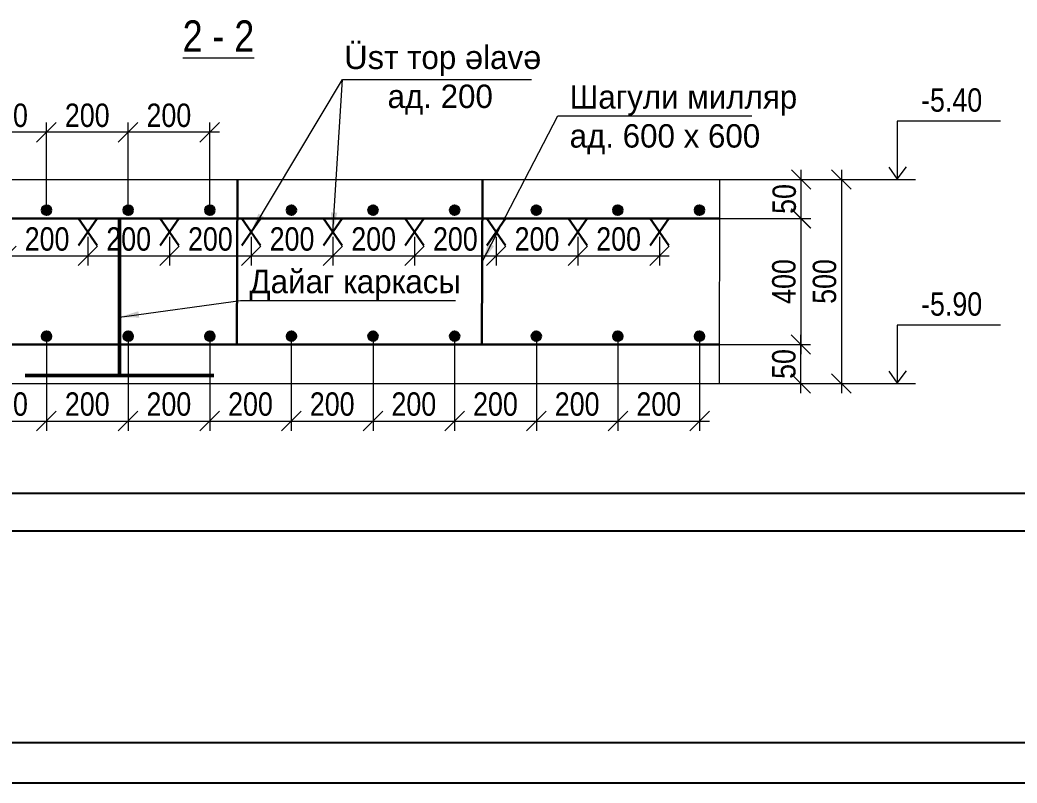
# Model space of a CAD drawing. Header units: millimetres. Extents: x -149347 to 251215, y -2929184 to -2541447.
# Drawn here: x -74820 to -62043, y -2670441 to -2660655 of the extents above; entities that cross this region are included whole.
import ezdxf

# ---------------------------------------------------------------- set-up
doc = ezdxf.new("R2010")
doc.units = ezdxf.units.MM
for name, color, linetype, lineweight in [('Armatur.   0.30', 7, 'Continuous', 30), ('xamit 0.18', 7, 'Continuous', 15), ('ИЧ  РАЗМЕР  0.09', 143, 'Continuous', 9), ('размер  0.09', 141, 'Continuous', 9)]:
    doc.layers.add(name, color=color, linetype=linetype, lineweight=lineweight)
for name, color, linetype in [('divarlar', 7, 'Continuous'), ('Platek FASAD STRIX', 7, 'Continuous'), ('ШТРИХ', 7, 'Continuous')]:
    doc.layers.add(name, color=color, linetype=linetype)
doc.styles.add('A3_Times_AzLat', font='A3TI(LA).TTF')
doc.styles.add('style1', font='A3TI(LA).TTF', dxfattribs={"height": 400})
doc.styles.add('style6', font='ARIALN.TTF', dxfattribs={"height": 300})
doc.dimstyles.new('DIM_100', dxfattribs={"dimscale": 100, "dimtxt": 250, "dimasz": 2.5, "dimexe": 1.25, "dimexo": 0.625, "dimtad": 1, "dimdec": 0, "dimtxsty": 'style1', "dimblk": 'OBLIQUE', "dimcen": 2.5, "dimdle": 1.25, "dimclrd": 251, "dimclre": 251, "dimaunit": 1, "dimadec": 3, "dimazin": 0, "dimtfac": 1, "dimtdec": 0, "dimtmove": 1, "dimatfit": 3, "dimfxl": 1.25, "dimlwd": 5, "dimlwe": 5, "dimarcsym": 0})

# ---------------------------------------------------------------- blocks, each defined once
blk = doc.blocks.new('mekteb')
at = {"color": 0, "lineweight": 25}
for p, q in [((99643, -1821466), (139843, -1821466)), ((139843, -1849866), (99643, -1849866))]:
    blk.add_line(p, q, dxfattribs=at)
at = {"color": 0, "lineweight": 25, "ltscale": 15}
for p, q in [((139343, -1821966), (101643, -1821966)), ((101643, -1849366), (139343, -1849366))]:
    blk.add_line(p, q, dxfattribs=at)
blk = doc.blocks.new('_Oblique')
at = {"color": 0, "linetype": 'ByBlock', "lineweight": -2}
blk.add_line((-0.5, -0.5), (0.5, 0.5), dxfattribs=at)
blk = doc.blocks.new('*D1793')
at = {"color": 251, "lineweight": 5, "ltscale": 50, "transparency": 16777216}
for p, q in [((-75528, -2663092), (-75528, -2661971)), ((-74482, -2663092), (-74482, -2661971))]:
    blk.add_line(p, q, dxfattribs=at)
at = {"color": 251, "linetype": 'ByBlock', "lineweight": 5, "ltscale": 50, "transparency": 16777216}
blk.add_line((-74357, -2662096), (-75653, -2662096), dxfattribs=at)
at = {"layer": 'Defpoints', "color": 0, "lineweight": 15, "ltscale": 50, "transparency": 16777216}
for p in [(-75528, -2662096), (-75528, -2663155), (-74482, -2663155)]:
    blk.add_point(p, dxfattribs=at)
at = {"color": 251, "lineweight": 5, "ltscale": 50, "transparency": 16777216, "xscale": 250, "yscale": 250, "zscale": 250, "rotation": 180}
blk.add_blockref('_Oblique', (-75528, -2662096), dxfattribs=at)
at = {"color": 251, "lineweight": 5, "ltscale": 50, "transparency": 16777216, "xscale": 250, "yscale": 250, "zscale": 250}
blk.add_blockref('_Oblique', (-74482, -2662096), dxfattribs=at)
at = {"color": 0, "lineweight": 15, "ltscale": 50, "transparency": 16777216, "insert": (-75005, -2661880), "char_height": 300, "attachment_point": 5, "style": 'style6'}
blk.add_mtext('{\\fArial Narrow|b0|i0|c238|p34;200}', dxfattribs=at)
blk = doc.blocks.new('*D1794')
at = {"color": 251, "lineweight": 5, "ltscale": 50, "transparency": 16777216}
for p, q in [((-74482, -2663092), (-74482, -2661971)), ((-73435, -2663092), (-73435, -2661971))]:
    blk.add_line(p, q, dxfattribs=at)
at = {"color": 251, "linetype": 'ByBlock', "lineweight": 5, "ltscale": 50, "transparency": 16777216}
blk.add_line((-73310, -2662096), (-74607, -2662096), dxfattribs=at)
at = {"layer": 'Defpoints', "color": 0, "lineweight": 15, "ltscale": 50, "transparency": 16777216}
for p in [(-74482, -2662096), (-74482, -2663155), (-73435, -2663155)]:
    blk.add_point(p, dxfattribs=at)
at = {"color": 251, "lineweight": 5, "ltscale": 50, "transparency": 16777216, "xscale": 250, "yscale": 250, "zscale": 250, "rotation": 180}
blk.add_blockref('_Oblique', (-74482, -2662096), dxfattribs=at)
at = {"color": 251, "lineweight": 5, "ltscale": 50, "transparency": 16777216, "xscale": 250, "yscale": 250, "zscale": 250}
blk.add_blockref('_Oblique', (-73435, -2662096), dxfattribs=at)
at = {"color": 0, "lineweight": 15, "ltscale": 50, "transparency": 16777216, "insert": (-73958, -2661880), "char_height": 300, "attachment_point": 5, "style": 'style6'}
blk.add_mtext('{\\fArial Narrow|b0|i0|c238|p34;200}', dxfattribs=at)
blk = doc.blocks.new('*D1795')
at = {"color": 251, "lineweight": 5, "ltscale": 50, "transparency": 16777216}
for p, q in [((-73435, -2663092), (-73435, -2661971)), ((-72389, -2663102), (-72389, -2661971))]:
    blk.add_line(p, q, dxfattribs=at)
at = {"color": 251, "linetype": 'ByBlock', "lineweight": 5, "ltscale": 50, "transparency": 16777216}
blk.add_line((-72264, -2662096), (-73560, -2662096), dxfattribs=at)
at = {"layer": 'Defpoints', "color": 0, "lineweight": 15, "ltscale": 50, "transparency": 16777216}
for p in [(-73435, -2662096), (-73435, -2663155), (-72389, -2663165)]:
    blk.add_point(p, dxfattribs=at)
at = {"color": 251, "lineweight": 5, "ltscale": 50, "transparency": 16777216, "xscale": 250, "yscale": 250, "zscale": 250, "rotation": 180}
blk.add_blockref('_Oblique', (-73435, -2662096), dxfattribs=at)
at = {"color": 251, "lineweight": 5, "ltscale": 50, "transparency": 16777216, "xscale": 250, "yscale": 250, "zscale": 250}
blk.add_blockref('_Oblique', (-72389, -2662096), dxfattribs=at)
at = {"color": 0, "lineweight": 15, "ltscale": 50, "transparency": 16777216, "insert": (-72912, -2661880), "char_height": 300, "attachment_point": 5, "style": 'style6'}
blk.add_mtext('{\\fArial Narrow|b0|i0|c238|p34;200}', dxfattribs=at)
blk = doc.blocks.new('*D1796')
at = {"color": 251, "linetype": 'ByBlock', "lineweight": 5, "ltscale": 50, "transparency": 16777216}
blk.add_line((-64294, -2662576), (-64294, -2665442), dxfattribs=at)
at = {"color": 251, "lineweight": 5, "ltscale": 50, "transparency": 16777216}
for p, q in [((-65669, -2662701), (-64169, -2662701)), ((-65674, -2665317), (-64169, -2665317))]:
    blk.add_line(p, q, dxfattribs=at)
at = {"layer": 'Defpoints', "color": 0, "lineweight": 15, "ltscale": 50, "transparency": 16777216}
for p in [(-65731, -2662701), (-65736, -2665317), (-64294, -2665317)]:
    blk.add_point(p, dxfattribs=at)
at = {"color": 251, "lineweight": 5, "ltscale": 50, "transparency": 16777216, "xscale": 250, "yscale": 250, "zscale": 250}
for p, rotation in [((-64294, -2662701), 90), ((-64294, -2665317), 270)]:
    blk.add_blockref('_Oblique', p, dxfattribs=dict(at, rotation=rotation))
at = {"color": 0, "lineweight": 15, "ltscale": 50, "transparency": 16777216, "insert": (-64509, -2664009), "char_height": 300, "attachment_point": 5, "rotation": 90, "style": 'style6'}
blk.add_mtext('500', dxfattribs=at)
blk = doc.blocks.new('*D1797')
at = {"color": 251, "linetype": 'ByBlock', "lineweight": 5, "ltscale": 50, "transparency": 16777216}
blk.add_line((-64810, -2663326), (-64810, -2662576), dxfattribs=at)
at = {"color": 251, "lineweight": 5, "ltscale": 50, "transparency": 16777216}
for p, q in [((-66026, -2662701), (-64685, -2662701)), ((-66026, -2663201), (-64685, -2663201))]:
    blk.add_line(p, q, dxfattribs=at)
at = {"layer": 'Defpoints', "color": 0, "lineweight": 15, "ltscale": 50, "transparency": 16777216}
for p in [(-66088, -2662701), (-64810, -2662701), (-66089, -2663201)]:
    blk.add_point(p, dxfattribs=at)
at = {"color": 251, "lineweight": 5, "ltscale": 50, "transparency": 16777216, "xscale": 250, "yscale": 250, "zscale": 250}
for p, rotation in [((-64810, -2662701), 90), ((-64810, -2663201), 270)]:
    blk.add_blockref('_Oblique', p, dxfattribs=dict(at, rotation=rotation))
at = {"color": 0, "lineweight": 15, "ltscale": 50, "transparency": 16777216, "insert": (-65025, -2662951), "char_height": 300, "attachment_point": 5, "rotation": 90, "style": 'style6'}
blk.add_mtext('{\\fArial Narrow|b0|i0|c238|p34;50}', dxfattribs=at)
blk = doc.blocks.new('*D1798')
at = {"color": 251, "linetype": 'ByBlock', "lineweight": 5, "ltscale": 50, "transparency": 16777216}
blk.add_line((-64814, -2665442), (-64814, -2664692), dxfattribs=at)
at = {"color": 251, "lineweight": 5, "ltscale": 50, "transparency": 16777216}
for p, q in [((-66030, -2664817), (-64689, -2664817)), ((-66031, -2665317), (-64689, -2665317))]:
    blk.add_line(p, q, dxfattribs=at)
at = {"layer": 'Defpoints', "color": 0, "lineweight": 15, "ltscale": 50, "transparency": 16777216}
for p in [(-66093, -2664817), (-64814, -2664817), (-66093, -2665317)]:
    blk.add_point(p, dxfattribs=at)
at = {"color": 251, "lineweight": 5, "ltscale": 50, "transparency": 16777216, "xscale": 250, "yscale": 250, "zscale": 250}
for p, rotation in [((-64814, -2664817), 90), ((-64814, -2665317), 270)]:
    blk.add_blockref('_Oblique', p, dxfattribs=dict(at, rotation=rotation))
at = {"color": 0, "lineweight": 15, "ltscale": 50, "transparency": 16777216, "insert": (-65030, -2665067), "char_height": 300, "attachment_point": 5, "rotation": 90, "style": 'style6'}
blk.add_mtext('{\\fArial Narrow|b0|i0|c238|p34;50}', dxfattribs=at)
blk = doc.blocks.new('*D1799')
at = {"color": 251, "lineweight": 5, "ltscale": 50, "transparency": 16777216}
for p, q in [((-69250, -2664771), (-69250, -2665924)), ((-68203, -2664771), (-68203, -2665924))]:
    blk.add_line(p, q, dxfattribs=at)
at = {"color": 251, "linetype": 'ByBlock', "lineweight": 5, "ltscale": 50, "transparency": 16777216}
blk.add_line((-69375, -2665799), (-68078, -2665799), dxfattribs=at)
at = {"layer": 'Defpoints', "color": 0, "lineweight": 15, "ltscale": 50, "transparency": 16777216}
for p in [(-69250, -2664709), (-68203, -2664709), (-68203, -2665799)]:
    blk.add_point(p, dxfattribs=at)
at = {"color": 251, "lineweight": 5, "ltscale": 50, "transparency": 16777216, "xscale": 250, "yscale": 250, "zscale": 250, "rotation": 180}
blk.add_blockref('_Oblique', (-69250, -2665799), dxfattribs=at)
at = {"color": 251, "lineweight": 5, "ltscale": 50, "transparency": 16777216, "xscale": 250, "yscale": 250, "zscale": 250}
blk.add_blockref('_Oblique', (-68203, -2665799), dxfattribs=at)
at = {"color": 0, "lineweight": 15, "ltscale": 50, "transparency": 16777216, "insert": (-68727, -2665583), "char_height": 300, "attachment_point": 5, "style": 'style6'}
blk.add_mtext('200', dxfattribs=at)
blk = doc.blocks.new('*D1792')
at = {"color": 251, "linetype": 'ByBlock', "lineweight": 5, "ltscale": 50, "transparency": 16777216}
blk.add_line((-64814, -2663076), (-64814, -2664942), dxfattribs=at)
at = {"color": 251, "lineweight": 5, "ltscale": 50, "transparency": 16777216}
for p, q in [((-64919, -2663201), (-64689, -2663201)), ((-64919, -2664817), (-64689, -2664817))]:
    blk.add_line(p, q, dxfattribs=at)
at = {"layer": 'Defpoints', "color": 0, "lineweight": 15, "ltscale": 50, "transparency": 16777216}
for p in [(-64981, -2663201), (-64981, -2664817), (-64814, -2664817)]:
    blk.add_point(p, dxfattribs=at)
at = {"color": 251, "lineweight": 5, "ltscale": 50, "transparency": 16777216, "xscale": 250, "yscale": 250, "zscale": 250}
for p, rotation in [((-64814, -2663201), 90), ((-64814, -2664817), 270)]:
    blk.add_blockref('_Oblique', p, dxfattribs=dict(at, rotation=rotation))
at = {"color": 0, "lineweight": 15, "ltscale": 50, "transparency": 16777216, "insert": (-65030, -2664009), "char_height": 300, "attachment_point": 5, "rotation": 90, "style": 'style6'}
blk.add_mtext('400', dxfattribs=at)
blk = doc.blocks.new('*D1813')
at = {"color": 251, "lineweight": 5, "ltscale": 50, "transparency": 16777216}
for p, q in [((-71343, -2664771), (-71343, -2665924)), ((-70296, -2664771), (-70296, -2665924))]:
    blk.add_line(p, q, dxfattribs=at)
at = {"color": 251, "linetype": 'ByBlock', "lineweight": 5, "ltscale": 50, "transparency": 16777216}
blk.add_line((-71468, -2665799), (-70171, -2665799), dxfattribs=at)
at = {"layer": 'Defpoints', "color": 0, "lineweight": 15, "ltscale": 50, "transparency": 16777216}
for p in [(-71343, -2664709), (-70296, -2664709), (-70296, -2665799)]:
    blk.add_point(p, dxfattribs=at)
at = {"color": 251, "lineweight": 5, "ltscale": 50, "transparency": 16777216, "xscale": 250, "yscale": 250, "zscale": 250, "rotation": 180}
blk.add_blockref('_Oblique', (-71343, -2665799), dxfattribs=at)
at = {"color": 251, "lineweight": 5, "ltscale": 50, "transparency": 16777216, "xscale": 250, "yscale": 250, "zscale": 250}
blk.add_blockref('_Oblique', (-70296, -2665799), dxfattribs=at)
at = {"color": 0, "lineweight": 15, "ltscale": 50, "transparency": 16777216, "insert": (-70819, -2665583), "char_height": 300, "attachment_point": 5, "style": 'style6'}
blk.add_mtext('200', dxfattribs=at)
blk = doc.blocks.new('*D1814')
at = {"color": 251, "lineweight": 5, "ltscale": 50, "transparency": 16777216}
for p, q in [((-70296, -2664771), (-70296, -2665924)), ((-69250, -2664771), (-69250, -2665924))]:
    blk.add_line(p, q, dxfattribs=at)
at = {"color": 251, "linetype": 'ByBlock', "lineweight": 5, "ltscale": 50, "transparency": 16777216}
blk.add_line((-70421, -2665799), (-69125, -2665799), dxfattribs=at)
at = {"layer": 'Defpoints', "color": 0, "lineweight": 15, "ltscale": 50, "transparency": 16777216}
for p in [(-70296, -2664709), (-69250, -2664709), (-69250, -2665799)]:
    blk.add_point(p, dxfattribs=at)
at = {"color": 251, "lineweight": 5, "ltscale": 50, "transparency": 16777216, "xscale": 250, "yscale": 250, "zscale": 250, "rotation": 180}
blk.add_blockref('_Oblique', (-70296, -2665799), dxfattribs=at)
at = {"color": 251, "lineweight": 5, "ltscale": 50, "transparency": 16777216, "xscale": 250, "yscale": 250, "zscale": 250}
blk.add_blockref('_Oblique', (-69250, -2665799), dxfattribs=at)
at = {"color": 0, "lineweight": 15, "ltscale": 50, "transparency": 16777216, "insert": (-69773, -2665583), "char_height": 300, "attachment_point": 5, "style": 'style6'}
blk.add_mtext('200', dxfattribs=at)
blk = doc.blocks.new('*D1815')
at = {"color": 251, "lineweight": 5, "ltscale": 50, "transparency": 16777216}
for p, q in [((-73435, -2664771), (-73435, -2665924)), ((-72389, -2664771), (-72389, -2665924))]:
    blk.add_line(p, q, dxfattribs=at)
at = {"color": 251, "linetype": 'ByBlock', "lineweight": 5, "ltscale": 50, "transparency": 16777216}
blk.add_line((-73560, -2665799), (-72264, -2665799), dxfattribs=at)
at = {"layer": 'Defpoints', "color": 0, "lineweight": 15, "ltscale": 50, "transparency": 16777216}
for p in [(-73435, -2664709), (-72389, -2664709), (-72389, -2665799)]:
    blk.add_point(p, dxfattribs=at)
at = {"color": 251, "lineweight": 5, "ltscale": 50, "transparency": 16777216, "xscale": 250, "yscale": 250, "zscale": 250, "rotation": 180}
blk.add_blockref('_Oblique', (-73435, -2665799), dxfattribs=at)
at = {"color": 251, "lineweight": 5, "ltscale": 50, "transparency": 16777216, "xscale": 250, "yscale": 250, "zscale": 250}
blk.add_blockref('_Oblique', (-72389, -2665799), dxfattribs=at)
at = {"color": 0, "lineweight": 15, "ltscale": 50, "transparency": 16777216, "insert": (-72912, -2665583), "char_height": 300, "attachment_point": 5, "style": 'style6'}
blk.add_mtext('200', dxfattribs=at)
blk = doc.blocks.new('*D1816')
at = {"color": 251, "lineweight": 5, "ltscale": 50, "transparency": 16777216}
for p, q in [((-72389, -2664771), (-72389, -2665924)), ((-71343, -2664771), (-71343, -2665924))]:
    blk.add_line(p, q, dxfattribs=at)
at = {"color": 251, "linetype": 'ByBlock', "lineweight": 5, "ltscale": 50, "transparency": 16777216}
blk.add_line((-72514, -2665799), (-71218, -2665799), dxfattribs=at)
at = {"layer": 'Defpoints', "color": 0, "lineweight": 15, "ltscale": 50, "transparency": 16777216}
for p in [(-72389, -2664709), (-71343, -2664709), (-71343, -2665799)]:
    blk.add_point(p, dxfattribs=at)
at = {"color": 251, "lineweight": 5, "ltscale": 50, "transparency": 16777216, "xscale": 250, "yscale": 250, "zscale": 250, "rotation": 180}
blk.add_blockref('_Oblique', (-72389, -2665799), dxfattribs=at)
at = {"color": 251, "lineweight": 5, "ltscale": 50, "transparency": 16777216, "xscale": 250, "yscale": 250, "zscale": 250}
blk.add_blockref('_Oblique', (-71343, -2665799), dxfattribs=at)
at = {"color": 0, "lineweight": 15, "ltscale": 50, "transparency": 16777216, "insert": (-71866, -2665583), "char_height": 300, "attachment_point": 5, "style": 'style6'}
blk.add_mtext('200', dxfattribs=at)
blk = doc.blocks.new('*D1817')
at = {"color": 251, "lineweight": 5, "ltscale": 50, "transparency": 16777216}
for p, q in [((-75528, -2664771), (-75528, -2665924)), ((-74482, -2664771), (-74482, -2665924))]:
    blk.add_line(p, q, dxfattribs=at)
at = {"color": 251, "linetype": 'ByBlock', "lineweight": 5, "ltscale": 50, "transparency": 16777216}
blk.add_line((-75653, -2665799), (-74357, -2665799), dxfattribs=at)
at = {"layer": 'Defpoints', "color": 0, "lineweight": 15, "ltscale": 50, "transparency": 16777216}
for p in [(-75528, -2664709), (-74482, -2664709), (-74482, -2665799)]:
    blk.add_point(p, dxfattribs=at)
at = {"color": 251, "lineweight": 5, "ltscale": 50, "transparency": 16777216, "xscale": 250, "yscale": 250, "zscale": 250, "rotation": 180}
blk.add_blockref('_Oblique', (-75528, -2665799), dxfattribs=at)
at = {"color": 251, "lineweight": 5, "ltscale": 50, "transparency": 16777216, "xscale": 250, "yscale": 250, "zscale": 250}
blk.add_blockref('_Oblique', (-74482, -2665799), dxfattribs=at)
at = {"color": 0, "lineweight": 15, "ltscale": 50, "transparency": 16777216, "insert": (-75005, -2665583), "char_height": 300, "attachment_point": 5, "style": 'style6'}
blk.add_mtext('200', dxfattribs=at)
blk = doc.blocks.new('*D1818')
at = {"color": 251, "lineweight": 5, "ltscale": 50, "transparency": 16777216}
for p, q in [((-74482, -2664771), (-74482, -2665924)), ((-73435, -2664771), (-73435, -2665924))]:
    blk.add_line(p, q, dxfattribs=at)
at = {"color": 251, "linetype": 'ByBlock', "lineweight": 5, "ltscale": 50, "transparency": 16777216}
blk.add_line((-74607, -2665799), (-73310, -2665799), dxfattribs=at)
at = {"layer": 'Defpoints', "color": 0, "lineweight": 15, "ltscale": 50, "transparency": 16777216}
for p in [(-74482, -2664709), (-73435, -2664709), (-73435, -2665799)]:
    blk.add_point(p, dxfattribs=at)
at = {"color": 251, "lineweight": 5, "ltscale": 50, "transparency": 16777216, "xscale": 250, "yscale": 250, "zscale": 250, "rotation": 180}
blk.add_blockref('_Oblique', (-74482, -2665799), dxfattribs=at)
at = {"color": 251, "lineweight": 5, "ltscale": 50, "transparency": 16777216, "xscale": 250, "yscale": 250, "zscale": 250}
blk.add_blockref('_Oblique', (-73435, -2665799), dxfattribs=at)
at = {"color": 0, "lineweight": 15, "ltscale": 50, "transparency": 16777216, "insert": (-73958, -2665583), "char_height": 300, "attachment_point": 5, "style": 'style6'}
blk.add_mtext('200', dxfattribs=at)
blk = doc.blocks.new('*D1806')
at = {"color": 251, "lineweight": 5, "ltscale": 50, "transparency": 16777216}
for p, q in [((-68203, -2664771), (-68203, -2665924)), ((-67157, -2664771), (-67157, -2665924))]:
    blk.add_line(p, q, dxfattribs=at)
at = {"color": 251, "linetype": 'ByBlock', "lineweight": 5, "ltscale": 50, "transparency": 16777216}
blk.add_line((-68328, -2665799), (-67032, -2665799), dxfattribs=at)
at = {"layer": 'Defpoints', "color": 0, "lineweight": 15, "ltscale": 50, "transparency": 16777216}
for p in [(-68203, -2664709), (-67157, -2664709), (-67157, -2665799)]:
    blk.add_point(p, dxfattribs=at)
at = {"color": 251, "lineweight": 5, "ltscale": 50, "transparency": 16777216, "xscale": 250, "yscale": 250, "zscale": 250, "rotation": 180}
blk.add_blockref('_Oblique', (-68203, -2665799), dxfattribs=at)
at = {"color": 251, "lineweight": 5, "ltscale": 50, "transparency": 16777216, "xscale": 250, "yscale": 250, "zscale": 250}
blk.add_blockref('_Oblique', (-67157, -2665799), dxfattribs=at)
at = {"color": 0, "lineweight": 15, "ltscale": 50, "transparency": 16777216, "insert": (-67680, -2665583), "char_height": 300, "attachment_point": 5, "style": 'style6'}
blk.add_mtext('200', dxfattribs=at)
blk = doc.blocks.new('*D1807')
at = {"color": 251, "lineweight": 5, "ltscale": 50, "transparency": 16777216}
for p, q in [((-67157, -2664771), (-67157, -2665924)), ((-66111, -2664771), (-66111, -2665924))]:
    blk.add_line(p, q, dxfattribs=at)
at = {"color": 251, "linetype": 'ByBlock', "lineweight": 5, "ltscale": 50, "transparency": 16777216}
blk.add_line((-67282, -2665799), (-65986, -2665799), dxfattribs=at)
at = {"layer": 'Defpoints', "color": 0, "lineweight": 15, "ltscale": 50, "transparency": 16777216}
for p in [(-67157, -2664709), (-66111, -2664709), (-66111, -2665799)]:
    blk.add_point(p, dxfattribs=at)
at = {"color": 251, "lineweight": 5, "ltscale": 50, "transparency": 16777216, "xscale": 250, "yscale": 250, "zscale": 250, "rotation": 180}
blk.add_blockref('_Oblique', (-67157, -2665799), dxfattribs=at)
at = {"color": 251, "lineweight": 5, "ltscale": 50, "transparency": 16777216, "xscale": 250, "yscale": 250, "zscale": 250}
blk.add_blockref('_Oblique', (-66111, -2665799), dxfattribs=at)
at = {"color": 0, "lineweight": 15, "ltscale": 50, "transparency": 16777216, "insert": (-66634, -2665583), "char_height": 300, "attachment_point": 5, "style": 'style6'}
blk.add_mtext('200', dxfattribs=at)
blk = doc.blocks.new('*D1802')
at = {"color": 251, "lineweight": 5, "ltscale": 50, "transparency": 16777216}
for p, q in [((-74996, -2663437), (-74996, -2663806)), ((-73950, -2663437), (-73950, -2663806))]:
    blk.add_line(p, q, dxfattribs=at)
at = {"color": 251, "linetype": 'ByBlock', "lineweight": 5, "ltscale": 50, "transparency": 16777216}
blk.add_line((-75121, -2663681), (-73825, -2663681), dxfattribs=at)
at = {"layer": 'Defpoints', "color": 0, "lineweight": 15, "ltscale": 50, "transparency": 16777216}
for p in [(-74996, -2663375), (-73950, -2663375), (-73950, -2663681)]:
    blk.add_point(p, dxfattribs=at)
at = {"color": 251, "lineweight": 5, "ltscale": 50, "transparency": 16777216, "xscale": 250, "yscale": 250, "zscale": 250, "rotation": 180}
blk.add_blockref('_Oblique', (-74996, -2663681), dxfattribs=at)
at = {"color": 251, "lineweight": 5, "ltscale": 50, "transparency": 16777216, "xscale": 250, "yscale": 250, "zscale": 250}
blk.add_blockref('_Oblique', (-73950, -2663681), dxfattribs=at)
at = {"color": 0, "lineweight": 15, "ltscale": 50, "transparency": 16777216, "insert": (-74473, -2663466), "char_height": 300, "attachment_point": 5, "style": 'style6'}
blk.add_mtext('200', dxfattribs=at)
blk = doc.blocks.new('*D1803')
at = {"color": 251, "lineweight": 5, "ltscale": 50, "transparency": 16777216}
for p, q in [((-73950, -2663437), (-73950, -2663806)), ((-72904, -2663437), (-72904, -2663806))]:
    blk.add_line(p, q, dxfattribs=at)
at = {"color": 251, "linetype": 'ByBlock', "lineweight": 5, "ltscale": 50, "transparency": 16777216}
blk.add_line((-74075, -2663681), (-72779, -2663681), dxfattribs=at)
at = {"layer": 'Defpoints', "color": 0, "lineweight": 15, "ltscale": 50, "transparency": 16777216}
for p in [(-73950, -2663375), (-72904, -2663375), (-72904, -2663681)]:
    blk.add_point(p, dxfattribs=at)
at = {"color": 251, "lineweight": 5, "ltscale": 50, "transparency": 16777216, "xscale": 250, "yscale": 250, "zscale": 250, "rotation": 180}
blk.add_blockref('_Oblique', (-73950, -2663681), dxfattribs=at)
at = {"color": 251, "lineweight": 5, "ltscale": 50, "transparency": 16777216, "xscale": 250, "yscale": 250, "zscale": 250}
blk.add_blockref('_Oblique', (-72904, -2663681), dxfattribs=at)
at = {"color": 0, "lineweight": 15, "ltscale": 50, "transparency": 16777216, "insert": (-73427, -2663466), "char_height": 300, "attachment_point": 5, "style": 'style6'}
blk.add_mtext('200', dxfattribs=at)
blk = doc.blocks.new('*D1804')
at = {"color": 251, "lineweight": 5, "ltscale": 50, "transparency": 16777216}
for p, q in [((-72904, -2663437), (-72904, -2663806)), ((-71857, -2663437), (-71857, -2663806))]:
    blk.add_line(p, q, dxfattribs=at)
at = {"color": 251, "linetype": 'ByBlock', "lineweight": 5, "ltscale": 50, "transparency": 16777216}
blk.add_line((-73029, -2663681), (-71732, -2663681), dxfattribs=at)
at = {"layer": 'Defpoints', "color": 0, "lineweight": 15, "ltscale": 50, "transparency": 16777216}
for p in [(-72904, -2663375), (-71857, -2663375), (-71857, -2663681)]:
    blk.add_point(p, dxfattribs=at)
at = {"color": 251, "lineweight": 5, "ltscale": 50, "transparency": 16777216, "xscale": 250, "yscale": 250, "zscale": 250, "rotation": 180}
blk.add_blockref('_Oblique', (-72904, -2663681), dxfattribs=at)
at = {"color": 251, "lineweight": 5, "ltscale": 50, "transparency": 16777216, "xscale": 250, "yscale": 250, "zscale": 250}
blk.add_blockref('_Oblique', (-71857, -2663681), dxfattribs=at)
at = {"color": 0, "lineweight": 15, "ltscale": 50, "transparency": 16777216, "insert": (-72380, -2663466), "char_height": 300, "attachment_point": 5, "style": 'style6'}
blk.add_mtext('200', dxfattribs=at)
blk = doc.blocks.new('*D1805')
at = {"color": 251, "lineweight": 5, "ltscale": 50, "transparency": 16777216}
for p, q in [((-71857, -2663437), (-71857, -2663806)), ((-70811, -2663437), (-70811, -2663806))]:
    blk.add_line(p, q, dxfattribs=at)
at = {"color": 251, "linetype": 'ByBlock', "lineweight": 5, "ltscale": 50, "transparency": 16777216}
blk.add_line((-71982, -2663681), (-70686, -2663681), dxfattribs=at)
at = {"layer": 'Defpoints', "color": 0, "lineweight": 15, "ltscale": 50, "transparency": 16777216}
for p in [(-71857, -2663375), (-70811, -2663375), (-70811, -2663681)]:
    blk.add_point(p, dxfattribs=at)
at = {"color": 251, "lineweight": 5, "ltscale": 50, "transparency": 16777216, "xscale": 250, "yscale": 250, "zscale": 250, "rotation": 180}
blk.add_blockref('_Oblique', (-71857, -2663681), dxfattribs=at)
at = {"color": 251, "lineweight": 5, "ltscale": 50, "transparency": 16777216, "xscale": 250, "yscale": 250, "zscale": 250}
blk.add_blockref('_Oblique', (-70811, -2663681), dxfattribs=at)
at = {"color": 0, "lineweight": 15, "ltscale": 50, "transparency": 16777216, "insert": (-71334, -2663466), "char_height": 300, "attachment_point": 5, "style": 'style6'}
blk.add_mtext('200', dxfattribs=at)
blk = doc.blocks.new('*D1809')
at = {"color": 251, "lineweight": 5, "ltscale": 50, "transparency": 16777216}
for p, q in [((-70811, -2663437), (-70811, -2663806)), ((-69765, -2663437), (-69765, -2663806))]:
    blk.add_line(p, q, dxfattribs=at)
at = {"color": 251, "linetype": 'ByBlock', "lineweight": 5, "ltscale": 50, "transparency": 16777216}
blk.add_line((-70936, -2663681), (-69640, -2663681), dxfattribs=at)
at = {"layer": 'Defpoints', "color": 0, "lineweight": 15, "ltscale": 50, "transparency": 16777216}
for p in [(-70811, -2663375), (-69765, -2663375), (-69765, -2663681)]:
    blk.add_point(p, dxfattribs=at)
at = {"color": 251, "lineweight": 5, "ltscale": 50, "transparency": 16777216, "xscale": 250, "yscale": 250, "zscale": 250, "rotation": 180}
blk.add_blockref('_Oblique', (-70811, -2663681), dxfattribs=at)
at = {"color": 251, "lineweight": 5, "ltscale": 50, "transparency": 16777216, "xscale": 250, "yscale": 250, "zscale": 250}
blk.add_blockref('_Oblique', (-69765, -2663681), dxfattribs=at)
at = {"color": 0, "lineweight": 15, "ltscale": 50, "transparency": 16777216, "insert": (-70288, -2663466), "char_height": 300, "attachment_point": 5, "style": 'style6'}
blk.add_mtext('200', dxfattribs=at)
blk = doc.blocks.new('*D1810')
at = {"color": 251, "lineweight": 5, "ltscale": 50, "transparency": 16777216}
for p, q in [((-69765, -2663437), (-69765, -2663806)), ((-68718, -2663437), (-68718, -2663806))]:
    blk.add_line(p, q, dxfattribs=at)
at = {"color": 251, "linetype": 'ByBlock', "lineweight": 5, "ltscale": 50, "transparency": 16777216}
blk.add_line((-69890, -2663681), (-68593, -2663681), dxfattribs=at)
at = {"layer": 'Defpoints', "color": 0, "lineweight": 15, "ltscale": 50, "transparency": 16777216}
for p in [(-69765, -2663375), (-68718, -2663375), (-68718, -2663681)]:
    blk.add_point(p, dxfattribs=at)
at = {"color": 251, "lineweight": 5, "ltscale": 50, "transparency": 16777216, "xscale": 250, "yscale": 250, "zscale": 250, "rotation": 180}
blk.add_blockref('_Oblique', (-69765, -2663681), dxfattribs=at)
at = {"color": 251, "lineweight": 5, "ltscale": 50, "transparency": 16777216, "xscale": 250, "yscale": 250, "zscale": 250}
blk.add_blockref('_Oblique', (-68718, -2663681), dxfattribs=at)
at = {"color": 0, "lineweight": 15, "ltscale": 50, "transparency": 16777216, "insert": (-69241, -2663466), "char_height": 300, "attachment_point": 5, "style": 'style6'}
blk.add_mtext('200', dxfattribs=at)
blk = doc.blocks.new('*D1811')
at = {"color": 251, "lineweight": 5, "ltscale": 50, "transparency": 16777216}
for p, q in [((-68718, -2663437), (-68718, -2663806)), ((-67672, -2663437), (-67672, -2663806))]:
    blk.add_line(p, q, dxfattribs=at)
at = {"color": 251, "linetype": 'ByBlock', "lineweight": 5, "ltscale": 50, "transparency": 16777216}
blk.add_line((-68843, -2663681), (-67547, -2663681), dxfattribs=at)
at = {"layer": 'Defpoints', "color": 0, "lineweight": 15, "ltscale": 50, "transparency": 16777216}
for p in [(-68718, -2663375), (-67672, -2663375), (-67672, -2663681)]:
    blk.add_point(p, dxfattribs=at)
at = {"color": 251, "lineweight": 5, "ltscale": 50, "transparency": 16777216, "xscale": 250, "yscale": 250, "zscale": 250, "rotation": 180}
blk.add_blockref('_Oblique', (-68718, -2663681), dxfattribs=at)
at = {"color": 251, "lineweight": 5, "ltscale": 50, "transparency": 16777216, "xscale": 250, "yscale": 250, "zscale": 250}
blk.add_blockref('_Oblique', (-67672, -2663681), dxfattribs=at)
at = {"color": 0, "lineweight": 15, "ltscale": 50, "transparency": 16777216, "insert": (-68195, -2663466), "char_height": 300, "attachment_point": 5, "style": 'style6'}
blk.add_mtext('200', dxfattribs=at)
blk = doc.blocks.new('*D1812')
at = {"color": 251, "lineweight": 5, "ltscale": 50, "transparency": 16777216}
for p, q in [((-67672, -2663437), (-67672, -2663806)), ((-66625, -2663437), (-66625, -2663806))]:
    blk.add_line(p, q, dxfattribs=at)
at = {"color": 251, "linetype": 'ByBlock', "lineweight": 5, "ltscale": 50, "transparency": 16777216}
blk.add_line((-67797, -2663681), (-66500, -2663681), dxfattribs=at)
at = {"layer": 'Defpoints', "color": 0, "lineweight": 15, "ltscale": 50, "transparency": 16777216}
for p in [(-67672, -2663375), (-66625, -2663375), (-66625, -2663681)]:
    blk.add_point(p, dxfattribs=at)
at = {"color": 251, "lineweight": 5, "ltscale": 50, "transparency": 16777216, "xscale": 250, "yscale": 250, "zscale": 250, "rotation": 180}
blk.add_blockref('_Oblique', (-67672, -2663681), dxfattribs=at)
at = {"color": 251, "lineweight": 5, "ltscale": 50, "transparency": 16777216, "xscale": 250, "yscale": 250, "zscale": 250}
blk.add_blockref('_Oblique', (-66625, -2663681), dxfattribs=at)
at = {"color": 0, "lineweight": 15, "ltscale": 50, "transparency": 16777216, "insert": (-67149, -2663466), "char_height": 300, "attachment_point": 5, "style": 'style6'}
blk.add_mtext('200', dxfattribs=at)

msp = doc.modelspace()

# ---------------------------------------------------------------- hatches: boundary and pattern name
at = {"lineweight": 13}
for points in [[(-74421.60739, -2663094.61547, 1), (-74541.60739, -2663094.61547, 1)], [(-73375.25522, -2663094.61547, 1), (-73495.25522, -2663094.61547, 1)], [(-72328.90305, -2663094.61547, 1), (-72448.90305, -2663094.61547, 1)], [(-71282.55087, -2663094.61547, 1), (-71402.55087, -2663094.61547, 1)], [(-70236.1987, -2663094.61547, 1), (-70356.1987, -2663094.61547, 1)], [(-69189.84652, -2663094.61547, 1), (-69309.84652, -2663094.61547, 1)], [(-68143.49435, -2663094.61547, 1), (-68263.49435, -2663094.61547, 1)], [(-67097.14218, -2663094.61547, 1), (-67217.14218, -2663094.61547, 1)], [(-66050.79, -2663094.61547, 1), (-66170.79, -2663094.61547, 1)], [(-74421.60739, -2664708.9102, 1), (-74541.60739, -2664708.9102, 1)], [(-73375.25522, -2664708.9102, 1), (-73495.25522, -2664708.9102, 1)], [(-72328.90305, -2664708.9102, 1), (-72448.90305, -2664708.9102, 1)], [(-71282.55087, -2664708.9102, 1), (-71402.55087, -2664708.9102, 1)], [(-70236.1987, -2664708.9102, 1), (-70356.1987, -2664708.9102, 1)], [(-69189.84652, -2664708.9102, 1), (-69309.84652, -2664708.9102, 1)], [(-68143.49435, -2664708.9102, 1), (-68263.49435, -2664708.9102, 1)], [(-67097.14218, -2664708.9102, 1), (-67217.14218, -2664708.9102, 1)], [(-66050.79, -2664708.9102, 1), (-66170.79, -2664708.9102, 1)]]:
    msp.add_hatch(color=4, dxfattribs=at).paths.add_polyline_path(points)

# ---------------------------------------------------------------- linework, layer by layer
at = {"color": 1, "linetype": 'Continuous', "lineweight": 30, "ltscale": 2}
for points in [[(-73829.26197, -2663546.64468), (-74070.57512, -2663202.80214)], [(-74070.57512, -2663546.64468), (-73829.26197, -2663202.80214)], [(-72782.9098, -2663546.64468), (-73024.22294, -2663202.80214)], [(-73024.22294, -2663546.64468), (-72782.9098, -2663202.80214)], [(-71736.55763, -2663546.64468), (-71977.87077, -2663202.80214)], [(-71977.87077, -2663546.64468), (-71736.55763, -2663202.80214)], [(-70690.20545, -2663546.64468), (-70931.51859, -2663202.80214)], [(-70931.51859, -2663546.64468), (-70690.20545, -2663202.80214)], [(-69643.85328, -2663546.64468), (-69885.16642, -2663202.80214)], [(-69885.16642, -2663546.64468), (-69643.85328, -2663202.80214)], [(-68597.50111, -2663546.64468), (-68838.81425, -2663202.80214)], [(-68838.81425, -2663546.64468), (-68597.50111, -2663202.80214)], [(-67551.14893, -2663546.64468), (-67792.46207, -2663202.80214)], [(-67792.46207, -2663546.64468), (-67551.14893, -2663202.80214)], [(-66504.79676, -2663546.64468), (-66746.1099, -2663202.80214)], [(-66746.1099, -2663546.64468), (-66504.79676, -2663202.80214)]]:
    msp.add_lwpolyline(points, dxfattribs=at)
at = {"layer": 'Armatur.   0.30', "linetype": 'ByBlock', "lineweight": 30}
for p, q in [((-72032.53865, -2662701.21643), (-72040.13507, -2664815.51116)), ((-68893.48213, -2662701.21643), (-68901.07855, -2664815.51116))]:
    msp.add_line(p, q, dxfattribs=at)
at = {"layer": 'Armatur.   0.30', "linetype": 'ByBlock', "lineweight": 0}
msp.add_line((-65856.10542, -2662701.21643), (-65861.0076, -2665317.09687), dxfattribs=at)
at = {"layer": 'Armatur.   0.30', "linetype": 'ByBlock', "lineweight": 50}
for p, q in [((-73545.04216, -2663201.21643), (-73545.04216, -2665212.86797)), ((-74755.04216, -2665212.86797), (-72335.04216, -2665212.86797))]:
    msp.add_line(p, q, dxfattribs=at)
at = {"layer": 'Platek FASAD STRIX', "color": 0, "lineweight": 20}
for points in [[(-62255.61365, -2661952.25103), (-63578.35005, -2661952.25103), (-63578.35005, -2662698.02485)], [(-63685.07006, -2662544.64206), (-63578.35005, -2662698.02485), (-63461.24027, -2662538.03606)], [(-62255.61365, -2664568.13146), (-63578.35005, -2664568.13146), (-63578.35005, -2665313.90528)], [(-63685.07006, -2665160.52249), (-63578.35005, -2665313.90528), (-63461.24027, -2665153.9165)]]:
    msp.add_lwpolyline(points, dxfattribs=at)
at = {"layer": 'xamit 0.18', "linetype": 'ByBlock', "lineweight": 30}
for centre in [(-74481.60739, -2663094.61547), (-73435.25522, -2663094.61547), (-72388.90305, -2663094.61547), (-71342.55087, -2663094.61547), (-70296.1987, -2663094.61547), (-69249.84652, -2663094.61547), (-68203.49435, -2663094.61547), (-67157.14218, -2663094.61547), (-66110.79, -2663094.61547), (-74481.60739, -2664708.9102), (-73435.25522, -2664708.9102), (-72388.90305, -2664708.9102), (-71342.55087, -2664708.9102), (-70296.1987, -2664708.9102), (-69249.84652, -2664708.9102), (-68203.49435, -2664708.9102), (-67157.14218, -2664708.9102), (-66110.79, -2664708.9102)]:
    msp.add_circle(centre, 60, dxfattribs=at)
at = {"layer": 'ШТРИХ', "linetype": 'ByBlock', "lineweight": 0}
for p, q in [((-79005.63353, -2662701.21643), (-65856.10542, -2662701.21643)), ((-64293.64568, -2662701.21643), (-63345.27375, -2662701.21643)), ((-79010.53572, -2665317.09687), (-65861.0076, -2665317.09687)), ((-64293.64568, -2665317.09687), (-63345.27375, -2665317.09687))]:
    msp.add_line(p, q, dxfattribs=at)
at = {"layer": 'ШТРИХ', "color": 4, "linetype": 'ByBlock', "lineweight": 30}
for p, q in [((-65856.41077, -2663201.21643), (-79005.93888, -2663201.21643)), ((-65860.70128, -2664815.51116), (-79005.93888, -2664815.51116))]:
    msp.add_line(p, q, dxfattribs=at)

# ---------------------------------------------------------------- block references
at = {"lineweight": 15}
for p, xscale, yscale, zscale in [((-179619.03003, -864111.18122), 0.9747191058617483, 0.9747191058617483, 0.9747191058617483), ((-189445.16833, -766515.16798), 1.044984502239007, 1.044984502239007, 1.044984502239007)]:
    msp.add_blockref('mekteb', p, dxfattribs=dict(at, xscale=xscale, yscale=yscale, zscale=zscale))

# ---------------------------------------------------------------- texts
at = {"color": 251, "lineweight": 15, "ltscale": 80, "insert": (-72276.40116, -2660861.02997), "char_height": 400, "attachment_point": 5, "style": 'style6'}
msp.add_mtext('{\\fArial Narrow|b0|i0|c238|p34;\\L\\C256;2 - 2}', dxfattribs=at)
at = {"layer": 'divarlar', "color": 1, "lineweight": 9, "char_height": 300, "attachment_point": 3, "style": 'style6'}
for s, insert in [('\\pxqc;{\\fArial Narrow|b0|i0|c238|p34;\\C0;-5.40}', (-61930.04108, -2661531.96317)), ('\\pxqc;{\\fArial Narrow|b0|i0|c238|p34;\\C0;-5.90}', (-61930.04108, -2664147.8436))]:
    msp.add_mtext_dynamic_manual_height_columns(s, width=1902.7166122, gutter_width=15, heights=[0], dxfattribs=dict(at, insert=insert))
at = {"layer": 'размер  0.09', "linetype": 'ByBlock', "lineweight": 0, "char_height": 300, "attachment_point": 1, "style": 'A3_Times_AzLat'}
for s, insert in [('{\\fArial|b0|i0|c238|p34;\\C2;Üs\\fA3 Times AzLat|b0|i0|c204|p18;т тор \\fArial|b0|i0|c238|p34;ə\\fA3 Times AzLat|b0|i0|c204|p18;lav\\fArial|b0|i0|c238|p34;ə\\fA3 Times AzLat|b0|i0|c204|p18;\\P     ад. 200}', (-70666.84396, -2660984.51229)), ('{\\C2;Шагули милляр\\Pад. 600 х 600}', (-67776.56945, -2661492.15204)), ('{\\C2;Дайаг каркасы\\P }', (-71879.61569, -2663859.27475))]:
    msp.add_mtext(s, dxfattribs=dict(at, insert=insert))

# ---------------------------------------------------------------- dimensions: what is measured, and where the dimension line sits
at = {"color": 231, "lineweight": 15, "ltscale": 50}
for base, p1, p2, text, picture, middle in [((-75527.95957, -2662095.6136), (-74481.60739, -2663154.61547), (-75527.95957, -2663154.61547), '{\\fArial Narrow|b0|i0|c238|p34;200}', '*D1793', (-75004.78348, -2661879.9417)), ((-74481.60739, -2662095.6136), (-73435.25522, -2663154.61547), (-74481.60739, -2663154.61547), '{\\fArial Narrow|b0|i0|c238|p34;200}', '*D1794', (-73958.43131, -2661879.9417)), ((-73435.25522, -2662095.6136), (-72388.90305, -2663164.61547), (-73435.25522, -2663154.61547), '{\\fArial Narrow|b0|i0|c238|p34;200}', '*D1795', (-72912.07913, -2661879.9417)), ((-73949.91854, -2663681.48382), (-74996.27072, -2663374.72341), (-73949.91854, -2663374.72341), '200', '*D1802', (-74473.09463, -2663465.81193)), ((-72903.56637, -2663681.48382), (-73949.91854, -2663374.72341), (-72903.56637, -2663374.72341), '200', '*D1803', (-73426.74246, -2663465.81193)), ((-71857.2142, -2663681.48382), (-72903.56637, -2663374.72341), (-71857.2142, -2663374.72341), '200', '*D1804', (-72380.39028, -2663465.81193)), ((-70810.86202, -2663681.48382), (-71857.2142, -2663374.72341), (-70810.86202, -2663374.72341), '200', '*D1805', (-71334.03811, -2663465.81193)), ((-69764.50985, -2663681.48382), (-70810.86202, -2663374.72341), (-69764.50985, -2663374.72341), '200', '*D1809', (-70287.68594, -2663465.81193)), ((-68718.15768, -2663681.48382), (-69764.50985, -2663374.72341), (-68718.15768, -2663374.72341), '200', '*D1810', (-69241.33376, -2663465.81193)), ((-67671.8055, -2663681.48382), (-68718.15768, -2663374.72341), (-67671.8055, -2663374.72341), '200', '*D1811', (-68194.98159, -2663465.81193)), ((-66625.45333, -2663681.48382), (-67671.8055, -2663374.72341), (-66625.45333, -2663374.72341), '200', '*D1812', (-67148.62942, -2663465.81193)), ((-74481.60739, -2665798.53461), (-75527.95957, -2664708.9102), (-74481.60739, -2664708.9102), '200', '*D1817', (-75004.78348, -2665582.86271)), ((-73435.25522, -2665798.53461), (-74481.60739, -2664708.9102), (-73435.25522, -2664708.9102), '200', '*D1818', (-73958.43131, -2665582.86271)), ((-72388.90305, -2665798.53461), (-73435.25522, -2664708.9102), (-72388.90305, -2664708.9102), '200', '*D1815', (-72912.07913, -2665582.86271)), ((-71342.55087, -2665798.53461), (-72388.90305, -2664708.9102), (-71342.55087, -2664708.9102), '200', '*D1816', (-71865.72696, -2665582.86271)), ((-70296.1987, -2665798.53461), (-71342.55087, -2664708.9102), (-70296.1987, -2664708.9102), '200', '*D1813', (-70819.37479, -2665582.86271)), ((-69249.84652, -2665798.53461), (-70296.1987, -2664708.9102), (-69249.84652, -2664708.9102), '200', '*D1814', (-69773.02261, -2665582.86271)), ((-68203.49435, -2665798.53461), (-69249.84652, -2664708.9102), (-68203.49435, -2664708.9102), '200', '*D1799', (-68726.67044, -2665582.86271)), ((-67157.14218, -2665798.53461), (-68203.49435, -2664708.9102), (-67157.14218, -2664708.9102), '200', '*D1806', (-67680.31826, -2665582.86271)), ((-66110.79, -2665798.53461), (-67157.14218, -2664708.9102), (-66110.79, -2664708.9102), '200', '*D1807', (-66633.96609, -2665582.86271))]:
    dim = msp.add_linear_dim(base=base, p1=p1, p2=p2, text=text, dimstyle='DIM_100', override={"dimtxsty": 'style6'}, dxfattribs=at)
    dim.commit()
    dim.dimension.update_dxf_attribs({"geometry": picture, "text_midpoint": middle})
for base, p1, p2, picture, middle in [((-64809.75324, -2662701.21643), (-66088.67604, -2663201.21643), (-66088.37069, -2662701.21643), '*D1797', (-64809.75324, -2662951.21643)), ((-64814.11551, -2664817.09687), (-66093.0383, -2665317.09687), (-66092.73295, -2664817.09687), '*D1798', (-64814.11551, -2665067.09687))]:
    dim = msp.add_linear_dim(base=base, p1=p1, p2=p2, angle=90, text='{\\fArial Narrow|b0|i0|c238|p34;50}', dimstyle='DIM_100', override={"dimtxsty": 'style6'}, dxfattribs=at)
    dim.commit()
    dim.dimension.update_dxf_attribs({"geometry": picture, "text_midpoint": middle, "dimtype": 160})
for base, p1, p2, text, picture, middle in [((-64293.64568, -2665317.09687), (-65731.10542, -2662701.21643), (-65736.0076, -2665317.09687), '500', '*D1796', (-64509.31758, -2664009.15665)), ((-64814.11551, -2664817.09687), (-64981.49822, -2663201.21643), (-64981.49822, -2664817.09687), '400', '*D1792', (-65029.7874, -2664009.15665))]:
    dim = msp.add_linear_dim(base=base, p1=p1, p2=p2, angle=90, text=text, dimstyle='DIM_100', override={"dimtxsty": 'style6'}, dxfattribs=at)
    dim.commit()
    dim.dimension.update_dxf_attribs({"geometry": picture, "text_midpoint": middle})

# ---------------------------------------------------------------- leaders
at = {"layer": 'ИЧ  РАЗМЕР  0.09', "linetype": 'ByBlock', "lineweight": 0}
for points in [[(-71857.2142, -2663374.72341), (-70688.32745, -2661417.0966), (-68265.1282, -2661417.0966)], [(-70810.86202, -2663374.72341), (-70688.32745, -2661417.0966), (-68265.1282, -2661417.0966)], [(-68897.28034, -2663758.3638), (-67927.10691, -2661885.83615), (-65440.08205, -2661885.83615)], [(-73545.04216, -2664465.34244), (-71995.55408, -2664252.95886), (-69240.72799, -2664252.95886)]]:
    msp.add_leader(points, dimstyle='DIM_100', dxfattribs=at)

doc.saveas('drawing.dxf')
